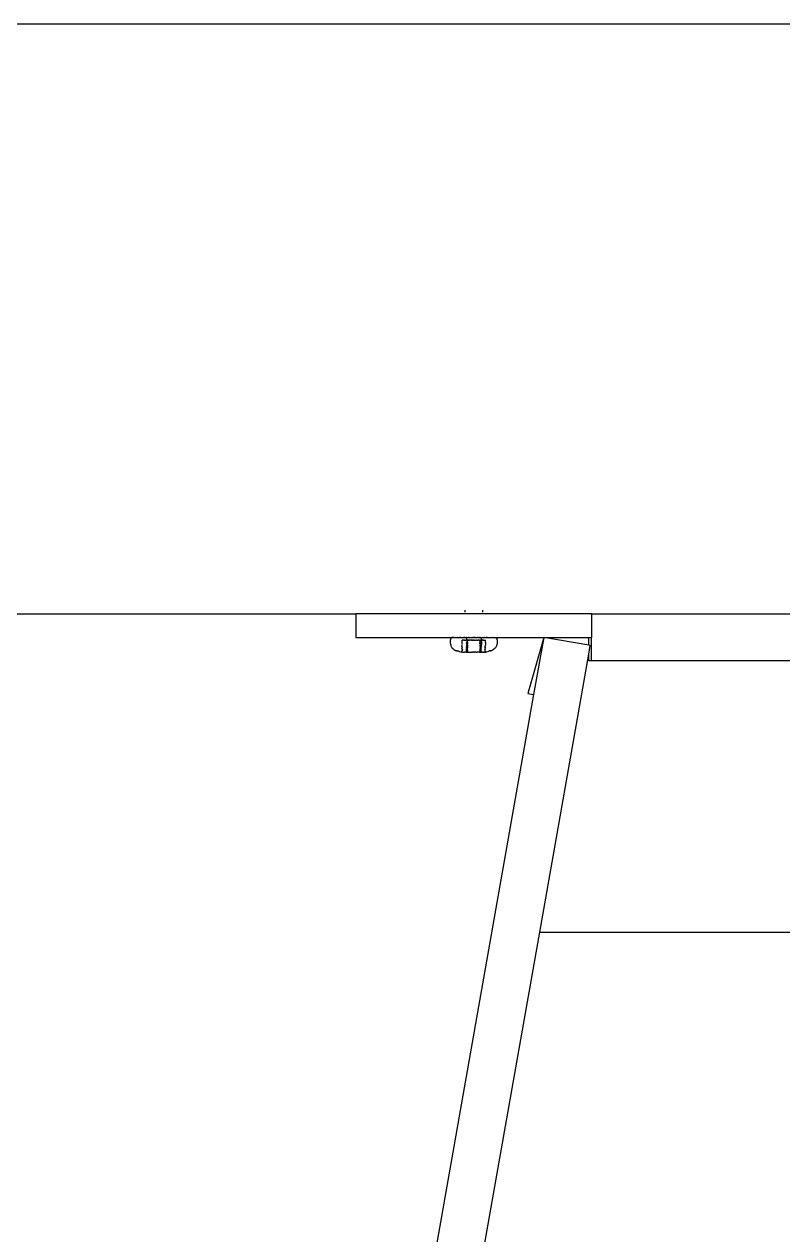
# Model space of a CAD drawing. Header units: millimetres. Extents: x 21 to 5427, y 20 to 4028.
# Drawn here: x 1309.2 to 1437.8, y 1523 to 1728.3 of the extents above; entities that cross this region are included whole.
import ezdxf

# ---------------------------------------------------------------- set-up
doc = ezdxf.new("R2010")
doc.units = ezdxf.units.MM

msp = doc.modelspace()

# ---------------------------------------------------------------- linework, layer by layer
for p, q in [((2365.38, 1728.29), (1255.38, 1728.29)), ((1383.88, 1628.88), (1383.88, 1628.56)), ((1383.88, 1628.36), (1383.88, 1628.29)), ((1386.88, 1628.88), (1386.88, 1628.56)), ((1386.88, 1628.36), (1386.88, 1628.29)), ((1255.38, 1628.29), (1365.38, 1628.29)), ((1365.38, 1628.29), (1365.38, 1624.29)), ((1383.88, 1628.29), (1365.38, 1628.29)), ((1383.95, 1628.29), (1383.88, 1628.29)), ((1384.02, 1628.29), (1383.95, 1628.29)), ((1384.13, 1628.29), (1384.02, 1628.29)), ((1384.24, 1628.29), (1384.13, 1628.29)), ((1384.34, 1628.29), (1384.24, 1628.29)), ((1384.37, 1628.29), (1384.34, 1628.29)), ((1384.49, 1628.29), (1384.37, 1628.29)), ((1384.52, 1628.29), (1384.49, 1628.29)), ((1384.64, 1628.29), (1384.52, 1628.29)), ((1384.68, 1628.29), (1384.64, 1628.29)), ((1384.81, 1628.29), (1384.68, 1628.29)), ((1384.85, 1628.29), (1384.81, 1628.29)), ((1384.99, 1628.29), (1384.85, 1628.29)), ((1385.03, 1628.29), (1384.99, 1628.29)), ((1385.18, 1628.29), (1385.03, 1628.29)), ((1385.21, 1628.29), (1385.18, 1628.29)), ((1385.36, 1628.29), (1385.21, 1628.29)), ((1385.4, 1628.29), (1385.36, 1628.29)), ((1385.55, 1628.29), (1385.4, 1628.29)), ((1385.59, 1628.29), (1385.55, 1628.29)), ((1385.74, 1628.29), (1385.59, 1628.29)), ((1385.78, 1628.29), (1385.74, 1628.29)), ((1385.92, 1628.29), (1385.78, 1628.29)), ((1385.95, 1628.29), (1385.92, 1628.29)), ((1386.09, 1628.29), (1385.95, 1628.29)), ((1386.12, 1628.29), (1386.09, 1628.29)), ((1386.25, 1628.29), (1386.12, 1628.29)), ((1386.28, 1628.29), (1386.25, 1628.29)), ((1386.4, 1628.29), (1386.28, 1628.29)), ((1386.42, 1628.29), (1386.4, 1628.29)), ((1386.55, 1628.29), (1386.42, 1628.29)), ((1386.66, 1628.29), (1386.55, 1628.29)), ((1386.75, 1628.29), (1386.66, 1628.29)), ((1386.82, 1628.29), (1386.75, 1628.29)), ((1386.88, 1628.29), (1386.82, 1628.29)), ((1405.38, 1628.29), (1386.88, 1628.29)), ((1405.38, 1628.29), (1405.38, 1624.29)), ((1405.38, 1628.29), (1505.38, 1628.29)), ((1365.38, 1624.29), (1381.79, 1624.28)), ((1381.7, 1624.26), (1381.65, 1624.21)), ((1381.77, 1624.26), (1381.7, 1624.26)), ((1381.79, 1624.28), (1381.77, 1624.26)), ((1381.86, 1624.28), (1381.79, 1624.28)), ((1381.79, 1624.28), (1381.83, 1624.28)), ((1381.86, 1624.28), (1381.83, 1624.28)), ((1381.9, 1624.28), (1381.86, 1624.28)), ((1381.97, 1624.29), (1381.9, 1624.28)), ((1381.94, 1624.29), (1381.97, 1624.29)), ((1381.97, 1624.29), (1382, 1624.29)), ((1382, 1624.29), (1382.04, 1624.29)), ((1382.04, 1624.29), (1382.09, 1624.29)), ((1382.09, 1624.29), (1382.14, 1624.29)), ((1382.09, 1624.29), (1382.12, 1624.28)), ((1382.12, 1624.28), (1382.17, 1624.29)), ((1382.14, 1624.29), (1382.2, 1624.29)), ((1382.23, 1624.28), (1382.17, 1624.29)), ((1382.2, 1624.29), (1382.26, 1624.29)), ((1382.26, 1624.29), (1382.23, 1624.28)), ((1382.26, 1624.29), (1382.33, 1624.29)), ((1382.33, 1624.29), (1382.4, 1624.29)), ((1382.37, 1624.28), (1382.33, 1624.29)), ((1382.37, 1624.28), (1382.4, 1624.29)), ((1382.4, 1624.29), (1382.47, 1624.28)), ((1382.47, 1624.28), (1382.54, 1624.29)), ((1382.47, 1624.28), (1382.58, 1624.28)), ((1382.54, 1624.29), (1382.58, 1624.28)), ((1382.62, 1624.29), (1382.58, 1624.28)), ((1382.62, 1624.29), (1382.69, 1624.28)), ((1382.66, 1624.29), (1382.62, 1624.29)), ((1382.66, 1624.29), (1382.69, 1624.28)), ((1382.69, 1624.28), (1382.75, 1624.29)), ((1382.75, 1624.29), (1382.81, 1624.28)), ((1382.81, 1624.28), (1382.89, 1624.29)), ((1382.81, 1624.28), (1382.85, 1624.29)), ((1382.85, 1624.29), (1382.89, 1624.29)), ((1382.89, 1624.29), (1382.94, 1624.28)), ((1382.89, 1624.29), (1382.92, 1624.29)), ((1382.94, 1624.28), (1382.92, 1624.29)), ((1382.94, 1624.28), (1382.99, 1624.28)), ((1383.02, 1624.29), (1382.99, 1624.28)), ((1383.02, 1624.29), (1383.07, 1624.28)), ((1383.13, 1624.29), (1383.07, 1624.28)), ((1383.13, 1624.29), (1383.17, 1624.29)), ((1383.17, 1624.29), (1383.21, 1624.28)), ((1383.21, 1624.28), (1383.25, 1624.29)), ((1383.25, 1624.29), (1383.29, 1624.29)), ((1383.29, 1624.29), (1383.35, 1624.28)), ((1383.35, 1624.28), (1383.41, 1624.29)), ((1383.41, 1624.29), (1383.5, 1624.28)), ((1383.5, 1624.28), (1383.53, 1624.29)), ((1383.5, 1624.28), (1383.57, 1624.28)), ((1383.53, 1624.29), (1383.57, 1624.28)), ((1383.57, 1624.28), (1383.61, 1624.29)), ((1383.65, 1624.28), (1383.61, 1624.29)), ((1383.65, 1624.28), (1383.68, 1624.29)), ((1383.65, 1624.28), (1383.74, 1624.29)), ((1383.68, 1624.29), (1383.74, 1624.29)), ((1383.81, 1624.28), (1383.74, 1624.29)), ((1383.79, 1624.29), (1383.74, 1624.29)), ((1383.79, 1624.29), (1383.81, 1624.28)), ((1383.81, 1624.28), (1383.87, 1624.29)), ((1383.92, 1624.29), (1383.87, 1624.29)), ((1383.92, 1624.29), (1383.97, 1624.28)), ((1384, 1624.29), (1383.97, 1624.28)), ((1383.97, 1624.28), (1384.05, 1624.29)), ((1384, 1624.29), (1384.05, 1624.29)), ((1384.05, 1624.29), (1384.14, 1624.29)), ((1384.13, 1624.21), (1384.14, 1624.26)), ((1384.14, 1624.26), (1384.14, 1624.29)), ((1384.14, 1624.29), (1384.17, 1624.29)), ((1384.22, 1624.29), (1384.17, 1624.29)), ((1384.22, 1624.29), (1384.29, 1624.29)), ((1384.29, 1624.29), (1384.34, 1624.29)), ((1384.34, 1624.29), (1384.39, 1624.29)), ((1384.39, 1624.29), (1384.42, 1624.29)), ((1384.47, 1624.28), (1384.42, 1624.29)), ((1384.47, 1624.28), (1384.5, 1624.29)), ((1384.56, 1624.29), (1384.5, 1624.29)), ((1384.63, 1624.29), (1384.56, 1624.29)), ((1384.63, 1624.29), (1384.7, 1624.29)), ((1384.7, 1624.29), (1384.77, 1624.29)), ((1384.77, 1624.29), (1384.82, 1624.28)), ((1384.85, 1624.29), (1384.82, 1624.28)), ((1384.82, 1624.28), (1384.89, 1624.29)), ((1384.85, 1624.29), (1384.89, 1624.29)), ((1384.89, 1624.29), (1384.93, 1624.29)), ((1384.93, 1624.29), (1384.99, 1624.28)), ((1384.99, 1624.28), (1385.04, 1624.29)), ((1385.04, 1624.29), (1385.09, 1624.29)), ((1385.09, 1624.29), (1385.14, 1624.29)), ((1385.14, 1624.29), (1385.17, 1624.28)), ((1385.17, 1624.28), (1385.22, 1624.29)), ((1385.22, 1624.29), (1385.26, 1624.29)), ((1385.22, 1624.29), (1385.29, 1624.29)), ((1385.29, 1624.29), (1385.26, 1624.29)), ((1385.35, 1624.28), (1385.29, 1624.29)), ((1385.43, 1624.29), (1385.35, 1624.28)), ((1385.43, 1624.29), (1385.49, 1624.29)), ((1385.52, 1624.28), (1385.49, 1624.29)), ((1385.6, 1624.29), (1385.52, 1624.28)), ((1385.52, 1624.28), (1385.57, 1624.29)), ((1385.57, 1624.29), (1385.6, 1624.29)), ((1385.57, 1624.29), (1385.63, 1624.29)), ((1385.63, 1624.29), (1385.6, 1624.29)), ((1385.63, 1624.29), (1385.7, 1624.28)), ((1385.7, 1624.28), (1385.76, 1624.29)), ((1385.76, 1624.29), (1385.84, 1624.29)), ((1385.84, 1624.29), (1385.87, 1624.28)), ((1385.87, 1624.28), (1385.92, 1624.29)), ((1385.87, 1624.28), (1385.95, 1624.28)), ((1385.92, 1624.29), (1385.95, 1624.28)), ((1385.95, 1624.28), (1386.01, 1624.29)), ((1386.07, 1624.29), (1386.01, 1624.29)), ((1386.12, 1624.28), (1386.07, 1624.29)), ((1386.12, 1624.28), (1386.16, 1624.29)), ((1386.16, 1624.29), (1386.21, 1624.29)), ((1386.21, 1624.29), (1386.24, 1624.29)), ((1386.24, 1624.29), (1386.3, 1624.29)), ((1386.24, 1624.29), (1386.26, 1624.29)), ((1386.26, 1624.29), (1386.33, 1624.29)), ((1386.3, 1624.29), (1386.33, 1624.29)), ((1386.33, 1624.29), (1386.39, 1624.28)), ((1386.43, 1624.29), (1386.39, 1624.28)), ((1386.39, 1624.28), (1386.46, 1624.28)), ((1386.46, 1624.28), (1386.43, 1624.29)), ((1386.49, 1624.29), (1386.46, 1624.28)), ((1386.46, 1624.28), (1386.52, 1624.29)), ((1386.49, 1624.29), (1386.56, 1624.28)), ((1386.52, 1624.29), (1386.56, 1624.28)), ((1386.56, 1624.28), (1386.59, 1624.29)), ((1386.56, 1624.28), (1386.63, 1624.29)), ((1386.59, 1624.29), (1386.63, 1624.29)), ((1386.63, 1624.29), (1386.62, 1624.21)), ((1386.63, 1624.29), (1386.73, 1624.28)), ((1386.73, 1624.28), (1386.76, 1624.29)), ((1386.73, 1624.28), (1386.79, 1624.28)), ((1386.76, 1624.29), (1386.79, 1624.28)), ((1386.79, 1624.28), (1386.85, 1624.29)), ((1386.85, 1624.29), (1386.89, 1624.28)), ((1386.95, 1624.29), (1386.89, 1624.28)), ((1386.95, 1624.29), (1386.98, 1624.29)), ((1386.98, 1624.29), (1387.05, 1624.28)), ((1387.05, 1624.28), (1387.11, 1624.29)), ((1387.05, 1624.28), (1387.08, 1624.29)), ((1387.08, 1624.29), (1387.16, 1624.29)), ((1387.08, 1624.29), (1387.11, 1624.29)), ((1387.11, 1624.29), (1387.16, 1624.29)), ((1387.2, 1624.28), (1387.16, 1624.29)), ((1387.2, 1624.28), (1387.24, 1624.29)), ((1387.24, 1624.29), (1387.28, 1624.29)), ((1387.28, 1624.29), (1387.35, 1624.28)), ((1387.35, 1624.28), (1387.4, 1624.29)), ((1387.4, 1624.29), (1387.5, 1624.28)), ((1387.5, 1624.28), (1387.52, 1624.29)), ((1387.5, 1624.28), (1387.56, 1624.28)), ((1387.56, 1624.28), (1387.52, 1624.29)), ((1387.56, 1624.28), (1387.59, 1624.29)), ((1387.64, 1624.28), (1387.59, 1624.29)), ((1387.64, 1624.28), (1387.7, 1624.29)), ((1387.7, 1624.29), (1387.77, 1624.28)), ((1387.7, 1624.29), (1387.75, 1624.29)), ((1387.75, 1624.29), (1387.77, 1624.28)), ((1387.77, 1624.28), (1387.81, 1624.29)), ((1387.81, 1624.29), (1387.85, 1624.29)), ((1387.85, 1624.29), (1387.9, 1624.28)), ((1387.9, 1624.28), (1387.95, 1624.29)), ((1387.95, 1624.29), (1388.02, 1624.28)), ((1388.02, 1624.28), (1388.05, 1624.29)), ((1388.02, 1624.28), (1388.07, 1624.28)), ((1388.05, 1624.29), (1388.07, 1624.28)), ((1388.07, 1624.28), (1388.11, 1624.29)), ((1388.07, 1624.28), (1388.14, 1624.28)), ((1388.11, 1624.29), (1388.14, 1624.28)), ((1388.14, 1624.28), (1388.2, 1624.29)), ((1388.2, 1624.29), (1388.25, 1624.28)), ((1388.25, 1624.28), (1388.31, 1624.29)), ((1388.25, 1624.28), (1388.28, 1624.29)), ((1388.28, 1624.29), (1388.35, 1624.28)), ((1388.35, 1624.28), (1388.39, 1624.29)), ((1388.39, 1624.29), (1388.45, 1624.28)), ((1388.45, 1624.28), (1388.49, 1624.28)), ((1388.49, 1624.28), (1388.54, 1624.28)), ((1388.57, 1624.28), (1388.54, 1624.28)), ((1388.57, 1624.28), (1388.62, 1624.28)), ((1388.62, 1624.28), (1388.69, 1624.28)), ((1388.69, 1624.28), (1388.76, 1624.28)), ((1388.69, 1624.28), (1388.72, 1624.28)), ((1388.76, 1624.28), (1388.72, 1624.28)), ((1388.76, 1624.28), (1388.81, 1624.28)), ((1388.81, 1624.28), (1388.86, 1624.28)), ((1388.86, 1624.28), (1388.9, 1624.28)), ((1388.9, 1624.28), (1388.94, 1624.28)), ((1388.9, 1624.28), (1388.97, 1624.28)), ((1388.94, 1624.28), (1388.97, 1624.28)), ((1388.97, 1624.28), (1397.26, 1624.29)), ((1388.97, 1624.28), (1389, 1624.26)), ((1389, 1624.26), (1389.07, 1624.26)), ((1389.07, 1624.26), (1389.11, 1624.21)), ((1397.26, 1624.29), (1394.58, 1614.79)), ((1397.26, 1624.29), (1395.55, 1614.62)), ((1397.26, 1624.29), (1404.88, 1624.29)), ((1404.88, 1622.95), (1397.26, 1624.29)), ((1404.88, 1622.95), (1404.88, 1624.29)), ((1404.88, 1624.29), (1405.38, 1624.29)), ((1405.38, 1620.29), (1405.38, 1624.29)), ((1381.38, 1623.79), (1381.38, 1623.44)), ((1381.41, 1623.79), (1381.38, 1623.79)), ((1381.38, 1623.44), (1381.41, 1623.32)), ((1381.42, 1623.89), (1381.41, 1623.79)), ((1381.41, 1623.32), (1381.43, 1623.2)), ((1381.42, 1623.89), (1381.44, 1623.89)), ((1381.43, 1623.2), (1381.45, 1623.08)), ((1381.44, 1623.99), (1381.47, 1623.99)), ((1381.44, 1623.99), (1381.44, 1623.89)), ((1381.45, 1623.08), (1381.48, 1623.08)), ((1381.49, 1624.07), (1381.47, 1623.99)), ((1381.48, 1623.08), (1381.49, 1622.96)), ((1381.49, 1624.07), (1381.52, 1624.07)), ((1381.49, 1622.96), (1381.51, 1622.96)), ((1381.51, 1622.96), (1381.51, 1622.85)), ((1381.51, 1622.85), (1381.57, 1622.74)), ((1381.54, 1624.15), (1381.52, 1624.07)), ((1381.61, 1624.21), (1381.54, 1624.15)), ((1381.57, 1622.74), (1381.63, 1622.63)), ((1381.65, 1624.21), (1381.61, 1624.21)), ((1381.63, 1622.63), (1381.7, 1622.53)), ((1381.7, 1622.53), (1381.78, 1622.44)), ((1381.78, 1622.44), (1381.86, 1622.35)), ((1381.86, 1622.35), (1381.9, 1622.35)), ((1381.9, 1622.35), (1381.95, 1622.27)), ((1381.95, 1622.27), (1381.99, 1622.27)), ((1381.99, 1622.27), (1382.02, 1622.27)), ((1382.02, 1622.27), (1382.05, 1622.2)), ((1382.05, 1622.2), (1382.09, 1622.2)), ((1382.09, 1622.2), (1382.12, 1622.2)), ((1382.12, 1622.2), (1382.16, 1622.13)), ((1383.38, 1622.74), (1383.4, 1622.96)), ((1383.38, 1622.74), (1383.4, 1622.67)), ((1383.39, 1622.35), (1383.41, 1622.44)), ((1383.39, 1622.35), (1383.42, 1622.31)), ((1383.4, 1622.67), (1383.42, 1622.63)), ((1383.4, 1622.27), (1383.42, 1622.31)), ((1383.4, 1622.22), (1383.4, 1622.27)), ((1383.4, 1622.22), (1383.42, 1622.2)), ((1383.41, 1623.44), (1383.41, 1623.79)), ((1383.42, 1623.4), (1383.41, 1623.44)), ((1383.41, 1622.53), (1383.43, 1622.58)), ((1383.41, 1622.44), (1383.41, 1622.53)), ((1383.41, 1622.16), (1383.42, 1622.2)), ((1383.44, 1623.36), (1383.42, 1623.4)), ((1383.42, 1622.63), (1383.43, 1622.58)), ((1383.42, 1622.31), (1383.45, 1622.27)), ((1383.43, 1623.08), (1383.44, 1623.2)), ((1383.44, 1623.32), (1383.44, 1623.36)), ((1383.44, 1623.2), (1383.44, 1623.32)), ((1383.47, 1623.79), (1383.45, 1623.79)), ((1383.45, 1622.27), (1383.47, 1622.23)), ((1383.52, 1623.79), (1383.47, 1623.79)), ((1383.47, 1622.23), (1383.5, 1622.2)), ((1383.49, 1622.13), (1383.5, 1622.2)), ((1383.59, 1623.79), (1383.52, 1623.79)), ((1383.66, 1623.79), (1383.59, 1623.79)), ((1383.71, 1623.79), (1383.66, 1623.79)), ((1383.71, 1623.79), (1383.77, 1623.79)), ((1383.73, 1623.79), (1383.71, 1623.79)), ((1383.77, 1623.79), (1383.73, 1623.79)), ((1383.81, 1623.79), (1383.77, 1623.79)), ((1383.81, 1623.79), (1383.88, 1623.79)), ((1383.81, 1623.79), (1383.84, 1623.79)), ((1383.84, 1623.79), (1383.88, 1623.79)), ((1383.88, 1623.79), (1383.93, 1623.79)), ((1383.93, 1623.79), (1383.98, 1623.79)), ((1383.98, 1623.79), (1384.04, 1623.79)), ((1384.04, 1623.79), (1384.07, 1623.79)), ((1384.07, 1623.79), (1384.11, 1623.79)), ((1384.14, 1623.79), (1384.07, 1623.79)), ((1384.11, 1623.44), (1384.14, 1623.36)), ((1384.12, 1624.15), (1384.13, 1624.18)), ((1384.12, 1624.15), (1384.14, 1624.07)), ((1384.14, 1622.2), (1384.12, 1622.13)), ((1384.14, 1623.36), (1384.13, 1623.32)), ((1384.13, 1623.32), (1384.16, 1623.2)), ((1384.15, 1622.85), (1384.13, 1622.74)), ((1384.13, 1622.74), (1384.15, 1622.63)), ((1384.15, 1622.63), (1384.13, 1622.53)), ((1384.13, 1622.53), (1384.13, 1622.44)), ((1384.13, 1622.35), (1384.13, 1622.27)), ((1384.13, 1622.27), (1384.14, 1622.2)), ((1384.14, 1624.07), (1384.14, 1623.99)), ((1384.14, 1623.99), (1384.14, 1623.89)), ((1384.14, 1623.79), (1384.14, 1623.89)), ((1384.17, 1623.79), (1384.14, 1623.79)), ((1384.16, 1623.2), (1384.15, 1623.08)), ((1384.15, 1622.96), (1384.15, 1622.85)), ((1384.22, 1623.79), (1384.17, 1623.79)), ((1384.21, 1623.32), (1384.19, 1623.2)), ((1384.19, 1623.2), (1384.2, 1623.08)), ((1384.2, 1622.35), (1384.19, 1622.27)), ((1384.19, 1622.27), (1384.23, 1622.2)), ((1384.2, 1623.08), (1384.21, 1622.96)), ((1384.23, 1622.56), (1384.2, 1622.53)), ((1384.2, 1622.53), (1384.2, 1622.44)), ((1384.2, 1622.44), (1384.22, 1622.38)), ((1384.22, 1622.38), (1384.2, 1622.35)), ((1384.23, 1622.35), (1384.2, 1622.35)), ((1384.26, 1623.39), (1384.21, 1623.32)), ((1384.21, 1622.96), (1384.22, 1622.85)), ((1384.29, 1623.79), (1384.22, 1623.79)), ((1384.23, 1622.96), (1384.22, 1622.85)), ((1384.22, 1622.85), (1384.23, 1622.77)), ((1384.24, 1623.2), (1384.23, 1623.08)), ((1384.23, 1622.77), (1384.28, 1622.9)), ((1384.23, 1622.77), (1384.24, 1622.74)), ((1384.25, 1622.63), (1384.23, 1622.56)), ((1384.25, 1622.53), (1384.23, 1622.44)), ((1384.23, 1622.2), (1384.27, 1622.24)), ((1384.24, 1622.17), (1384.23, 1622.2)), ((1384.26, 1623.32), (1384.24, 1623.2)), ((1384.24, 1622.74), (1384.25, 1622.63)), ((1384.25, 1623.79), (1384.29, 1623.79)), ((1384.29, 1623.79), (1384.25, 1623.65)), ((1384.25, 1623.44), (1384.25, 1623.65)), ((1384.28, 1623.38), (1384.25, 1623.44)), ((1384.26, 1623.39), (1384.25, 1623.44)), ((1384.25, 1622.63), (1384.27, 1622.56)), ((1384.27, 1622.56), (1384.25, 1622.53)), ((1384.26, 1623.32), (1384.28, 1623.34)), ((1384.26, 1622.27), (1384.27, 1622.35)), ((1384.26, 1622.27), (1384.27, 1622.24)), ((1384.29, 1623.25), (1384.27, 1623.2)), ((1384.27, 1623.2), (1384.29, 1623.18)), ((1384.29, 1623.18), (1384.27, 1623.08)), ((1384.27, 1623.08), (1384.28, 1622.96)), ((1384.29, 1622.59), (1384.27, 1622.56)), ((1384.27, 1622.56), (1384.28, 1622.53)), ((1384.27, 1622.44), (1384.29, 1622.48)), ((1384.27, 1622.44), (1384.27, 1622.35)), ((1384.27, 1622.35), (1384.31, 1622.41)), ((1384.27, 1622.24), (1384.29, 1622.2)), ((1384.3, 1623.5), (1384.28, 1623.44)), ((1384.28, 1623.38), (1384.28, 1623.44)), ((1384.32, 1623.44), (1384.28, 1623.38)), ((1384.28, 1623.34), (1384.28, 1623.38)), ((1384.28, 1623.38), (1384.31, 1623.36)), ((1384.28, 1623.34), (1384.31, 1623.36)), ((1384.28, 1623.34), (1384.3, 1623.32)), ((1384.28, 1622.96), (1384.28, 1622.9)), ((1384.28, 1622.9), (1384.3, 1622.85)), ((1384.28, 1622.53), (1384.29, 1622.48)), ((1384.29, 1623.79), (1384.34, 1623.79)), ((1384.34, 1623.79), (1384.29, 1623.54)), ((1384.29, 1623.79), (1384.29, 1623.54)), ((1384.29, 1623.54), (1384.3, 1623.5)), ((1384.3, 1623.32), (1384.29, 1623.25)), ((1384.32, 1622.68), (1384.29, 1622.63)), ((1384.29, 1622.63), (1384.29, 1622.59)), ((1384.29, 1622.48), (1384.3, 1622.44)), ((1384.29, 1622.27), (1384.32, 1622.35)), ((1384.29, 1622.2), (1384.29, 1622.27)), ((1384.29, 1622.2), (1384.33, 1622.13)), ((1384.3, 1623.5), (1384.32, 1623.44)), ((1384.3, 1622.85), (1384.31, 1622.74)), ((1384.3, 1622.44), (1384.31, 1622.41)), ((1384.34, 1622.85), (1384.31, 1622.74)), ((1384.31, 1622.74), (1384.32, 1622.68)), ((1384.32, 1623.44), (1384.34, 1623.39)), ((1384.32, 1622.68), (1384.33, 1622.63)), ((1384.33, 1622.63), (1384.35, 1622.53)), ((1384.39, 1623.79), (1384.34, 1623.79)), ((1384.34, 1623.44), (1384.34, 1623.39)), ((1384.34, 1623.39), (1384.34, 1623.32)), ((1384.34, 1623.32), (1384.34, 1623.2)), ((1384.34, 1623.2), (1384.34, 1623.14)), ((1384.34, 1623.14), (1384.34, 1623.08)), ((1384.34, 1622.96), (1384.34, 1622.92)), ((1384.34, 1622.92), (1384.34, 1622.85)), ((1384.35, 1622.53), (1384.37, 1622.44)), ((1384.39, 1623.79), (1384.43, 1623.79)), ((1384.43, 1623.79), (1384.5, 1623.79)), ((1384.47, 1623.79), (1384.43, 1623.79)), ((1384.5, 1623.79), (1384.47, 1623.79)), ((1384.5, 1623.79), (1384.55, 1623.79)), ((1384.63, 1623.79), (1384.55, 1623.79)), ((1384.63, 1623.79), (1384.68, 1623.79)), ((1384.73, 1623.79), (1384.68, 1623.79)), ((1384.77, 1623.79), (1384.73, 1623.79)), ((1384.81, 1623.79), (1384.77, 1623.79)), ((1384.84, 1623.79), (1384.77, 1623.79)), ((1384.84, 1623.79), (1384.81, 1623.79)), ((1384.89, 1623.79), (1384.84, 1623.79)), ((1384.96, 1623.79), (1384.89, 1623.79)), ((1384.89, 1623.79), (1384.93, 1623.79)), ((1384.96, 1623.79), (1384.93, 1623.79)), ((1385.01, 1623.79), (1384.96, 1623.79)), ((1385.09, 1623.79), (1385.01, 1623.79)), ((1385.09, 1623.79), (1385.13, 1623.79)), ((1385.18, 1623.79), (1385.13, 1623.79)), ((1385.18, 1623.79), (1385.21, 1623.79)), ((1385.21, 1623.79), (1385.26, 1623.79)), ((1385.26, 1623.79), (1385.28, 1623.79)), ((1385.36, 1623.79), (1385.28, 1623.79)), ((1385.43, 1623.79), (1385.36, 1623.79)), ((1385.43, 1623.79), (1385.47, 1623.82)), ((1385.47, 1623.82), (1385.51, 1623.79)), ((1385.51, 1623.79), (1385.55, 1623.79)), ((1385.55, 1623.79), (1385.6, 1623.79)), ((1385.65, 1623.79), (1385.6, 1623.79)), ((1385.65, 1623.79), (1385.7, 1623.79)), ((1385.7, 1623.79), (1385.76, 1623.79)), ((1385.76, 1623.79), (1385.8, 1623.79)), ((1385.8, 1623.79), (1385.84, 1623.79)), ((1385.84, 1623.79), (1385.88, 1623.82)), ((1385.92, 1623.79), (1385.88, 1623.82)), ((1385.99, 1623.79), (1385.92, 1623.79)), ((1385.99, 1623.79), (1386.04, 1623.82)), ((1386.04, 1623.82), (1386.07, 1623.79)), ((1386.07, 1623.79), (1386.13, 1623.79)), ((1386.21, 1623.79), (1386.13, 1623.79)), ((1386.28, 1623.79), (1386.21, 1623.79)), ((1386.23, 1623.79), (1386.21, 1623.79)), ((1386.23, 1623.79), (1386.28, 1623.79)), ((1386.33, 1623.79), (1386.28, 1623.79)), ((1386.33, 1623.79), (1386.37, 1623.79)), ((1386.37, 1623.79), (1386.43, 1623.79)), ((1386.43, 1623.79), (1386.42, 1623.61)), ((1386.42, 1623.61), (1386.44, 1623.44)), ((1386.44, 1623.44), (1386.42, 1623.37)), ((1386.42, 1623.37), (1386.44, 1623.36)), ((1386.44, 1623.2), (1386.42, 1623.08)), ((1386.42, 1622.96), (1386.44, 1622.85)), ((1386.48, 1623.79), (1386.43, 1623.79)), ((1386.44, 1623.32), (1386.44, 1623.36)), ((1386.44, 1623.2), (1386.44, 1623.32)), ((1386.44, 1622.85), (1386.46, 1622.74)), ((1386.46, 1622.35), (1386.44, 1622.32)), ((1386.44, 1622.32), (1386.44, 1622.27)), ((1386.44, 1622.27), (1386.47, 1622.2)), ((1386.47, 1622.2), (1386.44, 1622.13)), ((1386.46, 1622.74), (1386.48, 1622.63)), ((1386.48, 1622.44), (1386.46, 1622.42)), ((1386.46, 1622.42), (1386.46, 1622.35)), ((1386.48, 1622.96), (1386.47, 1622.85)), ((1386.48, 1622.74), (1386.47, 1622.85)), ((1386.51, 1623.79), (1386.48, 1623.79)), ((1386.48, 1623.44), (1386.48, 1623.38)), ((1386.48, 1623.38), (1386.5, 1623.32)), ((1386.5, 1623.2), (1386.48, 1623.08)), ((1386.51, 1622.63), (1386.48, 1622.74)), ((1386.48, 1622.63), (1386.49, 1622.53)), ((1386.49, 1622.53), (1386.48, 1622.5)), ((1386.48, 1622.44), (1386.48, 1622.5)), ((1386.48, 1622.5), (1386.51, 1622.44)), ((1386.51, 1622.63), (1386.49, 1622.53)), ((1386.51, 1623.44), (1386.5, 1623.32)), ((1386.5, 1623.32), (1386.5, 1623.2)), ((1386.5, 1623.2), (1386.51, 1623.08)), ((1386.51, 1622.2), (1386.5, 1622.13)), ((1386.56, 1623.79), (1386.51, 1623.79)), ((1386.51, 1622.96), (1386.55, 1622.85)), ((1386.53, 1622.74), (1386.51, 1622.63)), ((1386.51, 1622.35), (1386.51, 1622.27)), ((1386.51, 1622.27), (1386.51, 1622.2)), ((1386.55, 1622.85), (1386.53, 1622.74)), ((1386.62, 1623.79), (1386.56, 1623.79)), ((1386.63, 1622.2), (1386.59, 1622.13)), ((1386.63, 1622.69), (1386.61, 1622.63)), ((1386.61, 1622.63), (1386.63, 1622.53)), ((1386.62, 1622.38), (1386.61, 1622.35)), ((1386.61, 1622.35), (1386.62, 1622.27)), ((1386.62, 1623.79), (1386.65, 1623.79)), ((1386.63, 1622.41), (1386.62, 1622.38)), ((1386.62, 1622.27), (1386.63, 1622.2)), ((1386.65, 1622.85), (1386.63, 1622.74)), ((1386.63, 1622.74), (1386.63, 1622.69)), ((1386.63, 1622.53), (1386.64, 1622.44)), ((1386.63, 1622.41), (1386.64, 1622.44)), ((1386.64, 1624.15), (1386.64, 1624.07)), ((1386.64, 1624.07), (1386.66, 1624.07)), ((1386.69, 1623.89), (1386.65, 1623.79)), ((1386.65, 1623.79), (1386.7, 1623.79)), ((1386.7, 1623.6), (1386.65, 1623.79)), ((1386.67, 1622.96), (1386.65, 1622.85)), ((1386.66, 1624.07), (1386.68, 1623.99)), ((1386.68, 1623.08), (1386.67, 1622.96)), ((1386.68, 1623.99), (1386.69, 1623.89)), ((1386.69, 1623.2), (1386.68, 1623.08)), ((1386.72, 1623.4), (1386.69, 1623.32)), ((1386.69, 1623.32), (1386.69, 1623.2)), ((1386.7, 1623.79), (1386.75, 1623.79)), ((1386.7, 1623.6), (1386.7, 1623.44)), ((1386.7, 1623.44), (1386.72, 1623.4)), ((1386.75, 1623.79), (1386.79, 1623.79)), ((1386.79, 1623.79), (1386.83, 1623.79)), ((1386.88, 1623.79), (1386.83, 1623.79)), ((1386.93, 1623.79), (1386.88, 1623.79)), ((1386.93, 1623.79), (1386.97, 1623.79)), ((1387.06, 1623.79), (1386.97, 1623.79)), ((1387.06, 1623.79), (1387.1, 1623.79)), ((1387.1, 1623.79), (1387.19, 1623.79)), ((1387.23, 1623.79), (1387.19, 1623.79)), ((1387.23, 1623.79), (1387.28, 1623.79)), ((1387.28, 1623.79), (1387.32, 1623.79)), ((1387.32, 1622.27), (1387.3, 1622.25)), ((1387.3, 1622.2), (1387.3, 1622.25)), ((1387.3, 1622.16), (1387.3, 1622.2)), ((1387.32, 1623.79), (1387.36, 1623.79)), ((1387.34, 1622.3), (1387.32, 1622.27)), ((1387.34, 1622.85), (1387.33, 1622.79)), ((1387.35, 1622.74), (1387.33, 1622.79)), ((1387.35, 1622.63), (1387.33, 1622.58)), ((1387.35, 1622.53), (1387.33, 1622.58)), ((1387.36, 1622.44), (1387.33, 1622.39)), ((1387.34, 1622.35), (1387.33, 1622.39)), ((1387.35, 1622.89), (1387.34, 1622.85)), ((1387.34, 1622.3), (1387.34, 1622.35)), ((1387.36, 1622.96), (1387.35, 1622.89)), ((1387.35, 1622.63), (1387.35, 1622.74)), ((1387.36, 1622.44), (1387.35, 1622.53)), ((1387.36, 1623.59), (1387.36, 1623.79)), ((1387.36, 1623.44), (1387.36, 1623.59)), ((1387.39, 1623.44), (1387.36, 1623.44)), ((1387.38, 1623.08), (1387.36, 1622.96)), ((1387.39, 1623.2), (1387.38, 1623.08)), ((1387.39, 1623.44), (1387.39, 1623.37)), ((1387.39, 1623.37), (1387.4, 1623.32)), ((1387.4, 1623.32), (1387.39, 1623.2)), ((1388.65, 1622.2), (1388.61, 1622.13)), ((1388.68, 1622.2), (1388.65, 1622.2)), ((1388.71, 1622.2), (1388.68, 1622.2)), ((1388.74, 1622.27), (1388.71, 1622.2)), ((1388.78, 1622.27), (1388.74, 1622.27)), ((1388.81, 1622.27), (1388.78, 1622.27)), ((1388.87, 1622.35), (1388.81, 1622.27)), ((1388.9, 1622.35), (1388.87, 1622.35)), ((1388.99, 1622.44), (1388.9, 1622.35)), ((1389.07, 1622.53), (1388.99, 1622.44)), ((1389.14, 1622.63), (1389.07, 1622.53)), ((1389.11, 1624.21), (1389.15, 1624.21)), ((1389.2, 1622.74), (1389.14, 1622.63)), ((1389.15, 1624.21), (1389.23, 1624.15)), ((1389.25, 1622.85), (1389.2, 1622.74)), ((1389.23, 1624.15), (1389.25, 1624.07)), ((1389.28, 1624.07), (1389.25, 1624.07)), ((1389.26, 1622.96), (1389.25, 1622.85)), ((1389.28, 1622.96), (1389.26, 1622.96)), ((1389.28, 1624.07), (1389.3, 1623.99)), ((1389.29, 1623.08), (1389.28, 1622.96)), ((1389.32, 1623.08), (1389.29, 1623.08)), ((1389.32, 1623.99), (1389.3, 1623.99)), ((1389.34, 1623.2), (1389.31, 1623.2)), ((1389.31, 1623.2), (1389.32, 1623.08)), ((1389.32, 1623.99), (1389.32, 1623.89)), ((1389.35, 1623.89), (1389.32, 1623.89)), ((1389.36, 1623.44), (1389.34, 1623.37)), ((1389.34, 1623.37), (1389.35, 1623.32)), ((1389.35, 1623.32), (1389.34, 1623.2)), ((1389.35, 1623.89), (1389.37, 1623.79)), ((1389.37, 1623.79), (1389.36, 1623.44)), ((1405.14, 1622.9), (1404.88, 1622.95)), ((1404.88, 1621.46), (1405.14, 1622.9)), ((1382.16, 1622.13), (1382.19, 1622.13)), ((1382.19, 1622.13), (1382.22, 1622.13)), ((1382.22, 1622.13), (1382.27, 1622.08)), ((1382.27, 1622.08), (1382.33, 1622.08)), ((1382.33, 1622.08), (1382.38, 1622.03)), ((1382.38, 1622.03), (1382.44, 1622.03)), ((1382.5, 1621.99), (1382.44, 1622.03)), ((1382.57, 1621.99), (1382.5, 1621.99)), ((1382.57, 1621.99), (1382.61, 1621.99)), ((1382.61, 1621.99), (1382.65, 1621.99)), ((1382.65, 1621.99), (1382.7, 1621.99)), ((1382.7, 1621.99), (1382.76, 1621.99)), ((1382.76, 1621.99), (1382.83, 1621.99)), ((1382.83, 1621.99), (1382.99, 1621.92)), ((1382.99, 1621.92), (1383.26, 1621.79)), ((1383.37, 1621.79), (1383.26, 1621.79)), ((1383.43, 1621.79), (1383.37, 1621.79)), ((1383.41, 1622.16), (1383.43, 1622.13)), ((1383.42, 1622.03), (1383.43, 1622.08)), ((1383.43, 1621.99), (1383.42, 1622.03)), ((1383.43, 1622.08), (1383.43, 1622.13)), ((1383.43, 1621.99), (1383.45, 1622.03)), ((1383.43, 1621.95), (1383.43, 1621.99)), ((1383.43, 1621.91), (1383.43, 1621.95)), ((1383.43, 1621.88), (1383.43, 1621.91)), ((1383.43, 1621.79), (1383.43, 1621.88)), ((1383.47, 1621.79), (1383.43, 1621.79)), ((1383.45, 1622.03), (1383.47, 1622.05)), ((1383.47, 1622.1), (1383.49, 1622.13)), ((1383.47, 1622.05), (1383.47, 1622.1)), ((1383.47, 1621.79), (1383.52, 1621.79)), ((1383.52, 1621.79), (1383.59, 1621.79)), ((1383.59, 1621.79), (1383.66, 1621.79)), ((1383.66, 1621.79), (1383.71, 1621.79)), ((1383.71, 1621.79), (1383.77, 1621.79)), ((1383.71, 1621.79), (1383.73, 1621.79)), ((1383.73, 1621.79), (1383.77, 1621.79)), ((1383.77, 1621.79), (1383.81, 1621.79)), ((1383.86, 1621.79), (1383.81, 1621.79)), ((1383.93, 1621.79), (1383.86, 1621.79)), ((1383.99, 1621.79), (1383.93, 1621.79)), ((1384.03, 1621.79), (1383.99, 1621.79)), ((1384.08, 1621.79), (1384.03, 1621.79)), ((1384.08, 1621.79), (1384.14, 1621.79)), ((1384.13, 1622.11), (1384.12, 1622.13)), ((1384.13, 1622.11), (1384.12, 1622.03)), ((1384.12, 1622.03), (1384.14, 1621.99)), ((1384.14, 1621.99), (1384.14, 1621.93)), ((1384.14, 1621.93), (1384.14, 1621.89)), ((1384.14, 1621.82), (1384.14, 1621.89)), ((1384.14, 1621.82), (1384.14, 1621.79)), ((1384.22, 1621.79), (1384.14, 1621.79)), ((1384.22, 1621.79), (1384.27, 1621.79)), ((1384.26, 1622.13), (1384.24, 1622.17)), ((1384.27, 1622.08), (1384.26, 1622.13)), ((1384.26, 1622.03), (1384.27, 1622.08)), ((1384.27, 1621.99), (1384.26, 1622.03)), ((1384.26, 1621.92), (1384.27, 1621.99)), ((1384.27, 1621.9), (1384.26, 1621.92)), ((1384.27, 1621.86), (1384.27, 1621.9)), ((1384.27, 1621.79), (1384.27, 1621.86)), ((1384.29, 1621.79), (1384.27, 1621.79)), ((1384.29, 1621.79), (1384.34, 1621.79)), ((1384.34, 1622.03), (1384.32, 1621.99)), ((1384.32, 1621.99), (1384.34, 1621.96)), ((1384.33, 1622.13), (1384.36, 1622.08)), ((1384.36, 1622.08), (1384.34, 1622.03)), ((1384.34, 1621.96), (1384.34, 1621.84)), ((1384.34, 1621.84), (1384.34, 1621.79)), ((1384.34, 1621.79), (1384.4, 1621.79)), ((1384.4, 1621.79), (1384.47, 1621.79)), ((1384.4, 1621.79), (1384.43, 1621.79)), ((1384.43, 1621.79), (1384.47, 1621.79)), ((1384.47, 1621.79), (1384.52, 1621.79)), ((1384.52, 1621.79), (1384.55, 1621.79)), ((1384.55, 1621.79), (1384.61, 1621.79)), ((1384.61, 1621.79), (1384.64, 1621.79)), ((1384.64, 1621.79), (1384.7, 1621.79)), ((1384.7, 1621.79), (1384.77, 1621.79)), ((1384.7, 1621.79), (1384.73, 1621.79)), ((1384.73, 1621.79), (1384.77, 1621.79)), ((1384.77, 1621.79), (1384.81, 1621.79)), ((1384.81, 1621.79), (1384.89, 1621.79)), ((1384.89, 1621.79), (1384.96, 1621.79)), ((1384.89, 1621.79), (1384.92, 1621.79)), ((1384.92, 1621.79), (1384.96, 1621.79)), ((1384.96, 1621.79), (1385.01, 1621.79)), ((1385.01, 1621.79), (1385.05, 1621.79)), ((1385.08, 1621.79), (1385.05, 1621.79)), ((1385.13, 1621.79), (1385.08, 1621.79)), ((1385.18, 1621.79), (1385.13, 1621.79)), ((1385.25, 1621.79), (1385.18, 1621.79)), ((1385.25, 1621.79), (1385.28, 1621.79)), ((1385.37, 1621.79), (1385.28, 1621.79)), ((1385.4, 1621.79), (1385.37, 1621.79)), ((1385.5, 1621.79), (1385.4, 1621.79)), ((1385.5, 1621.79), (1385.59, 1621.79)), ((1385.63, 1621.79), (1385.59, 1621.79)), ((1385.68, 1621.79), (1385.63, 1621.79)), ((1385.73, 1621.79), (1385.68, 1621.79)), ((1385.73, 1621.79), (1385.76, 1621.79)), ((1385.76, 1621.79), (1385.81, 1621.79)), ((1385.81, 1621.79), (1385.88, 1621.79)), ((1385.85, 1621.79), (1385.81, 1621.79)), ((1385.88, 1621.79), (1385.85, 1621.79)), ((1385.88, 1621.79), (1385.95, 1621.79)), ((1385.99, 1621.79), (1385.95, 1621.79)), ((1386.07, 1621.79), (1385.99, 1621.79)), ((1386.16, 1621.79), (1386.07, 1621.79)), ((1386.24, 1621.79), (1386.16, 1621.79)), ((1386.34, 1621.79), (1386.24, 1621.79)), ((1386.34, 1621.79), (1386.37, 1621.79)), ((1386.37, 1621.79), (1386.42, 1621.79)), ((1386.43, 1622.03), (1386.42, 1621.99)), ((1386.42, 1621.99), (1386.42, 1621.94)), ((1386.42, 1621.94), (1386.42, 1621.91)), ((1386.42, 1621.83), (1386.42, 1621.91)), ((1386.42, 1621.83), (1386.42, 1621.79)), ((1386.44, 1621.79), (1386.42, 1621.79)), ((1386.43, 1622.03), (1386.44, 1622.05)), ((1386.43, 1622.03), (1386.44, 1622.01)), ((1386.44, 1622.13), (1386.47, 1622.08)), ((1386.44, 1622.05), (1386.47, 1622.08)), ((1386.44, 1622.01), (1386.47, 1621.99)), ((1386.51, 1621.79), (1386.44, 1621.79)), ((1386.44, 1621.79), (1386.47, 1621.79)), ((1386.47, 1621.99), (1386.47, 1621.97)), ((1386.47, 1621.97), (1386.48, 1621.94)), ((1386.48, 1621.94), (1386.47, 1621.88)), ((1386.47, 1621.88), (1386.47, 1621.84)), ((1386.47, 1621.84), (1386.47, 1621.79)), ((1386.5, 1622.13), (1386.51, 1622.08)), ((1386.51, 1622.08), (1386.51, 1622.03)), ((1386.51, 1622.03), (1386.52, 1621.99)), ((1386.52, 1621.99), (1386.51, 1621.95)), ((1386.51, 1621.95), (1386.51, 1621.9)), ((1386.51, 1621.9), (1386.51, 1621.87)), ((1386.51, 1621.87), (1386.51, 1621.79)), ((1386.51, 1621.79), (1386.56, 1621.79)), ((1386.56, 1621.79), (1386.62, 1621.79)), ((1386.59, 1622.13), (1386.61, 1622.08)), ((1386.62, 1622.03), (1386.6, 1621.99)), ((1386.6, 1621.99), (1386.62, 1621.97)), ((1386.61, 1622.08), (1386.62, 1622.03)), ((1386.62, 1621.97), (1386.62, 1621.91)), ((1386.62, 1621.91), (1386.62, 1621.83)), ((1386.62, 1621.83), (1386.62, 1621.79)), ((1386.69, 1621.79), (1386.62, 1621.79)), ((1386.62, 1621.79), (1386.66, 1621.79)), ((1386.66, 1621.79), (1386.69, 1621.79)), ((1386.74, 1621.79), (1386.69, 1621.79)), ((1386.78, 1621.79), (1386.74, 1621.79)), ((1386.85, 1621.79), (1386.78, 1621.79)), ((1386.88, 1621.79), (1386.85, 1621.79)), ((1386.85, 1621.79), (1386.91, 1621.79)), ((1386.91, 1621.79), (1386.88, 1621.79)), ((1386.91, 1621.79), (1386.95, 1621.79)), ((1386.95, 1621.79), (1386.99, 1621.79)), ((1387.06, 1621.79), (1386.99, 1621.79)), ((1387.06, 1621.79), (1387.13, 1621.79)), ((1387.13, 1621.79), (1387.19, 1621.79)), ((1387.24, 1621.79), (1387.19, 1621.79)), ((1387.3, 1621.79), (1387.24, 1621.79)), ((1387.3, 1622.16), (1387.28, 1622.13)), ((1387.3, 1622.11), (1387.28, 1622.13)), ((1387.29, 1622.05), (1387.3, 1622.08)), ((1387.32, 1622.03), (1387.29, 1622.05)), ((1387.3, 1622.08), (1387.3, 1622.11)), ((1387.34, 1621.79), (1387.3, 1621.79)), ((1387.32, 1622.03), (1387.34, 1622.02)), ((1387.34, 1622.02), (1387.36, 1621.99)), ((1387.36, 1621.99), (1387.34, 1621.95)), ((1387.34, 1621.95), (1387.34, 1621.89)), ((1387.34, 1621.79), (1387.34, 1621.89)), ((1387.34, 1621.79), (1387.39, 1621.79)), ((1387.39, 1621.79), (1387.51, 1621.79)), ((1387.87, 1621.92), (1387.51, 1621.79)), ((1388.01, 1621.99), (1387.87, 1621.92)), ((1388.07, 1621.99), (1388.01, 1621.99)), ((1388.12, 1621.99), (1388.07, 1621.99)), ((1388.16, 1621.99), (1388.12, 1621.99)), ((1388.2, 1621.99), (1388.16, 1621.99)), ((1388.2, 1621.99), (1388.27, 1621.99)), ((1388.33, 1622.03), (1388.27, 1621.99)), ((1388.39, 1622.03), (1388.33, 1622.03)), ((1388.44, 1622.08), (1388.39, 1622.03)), ((1388.5, 1622.08), (1388.44, 1622.08)), ((1388.55, 1622.13), (1388.5, 1622.08)), ((1388.57, 1622.13), (1388.55, 1622.13)), ((1388.61, 1622.13), (1388.57, 1622.13)), ((1396.57, 1574.29), (1404.88, 1621.46)), ((1404.88, 1620.29), (1404.88, 1621.46)), ((1405.38, 1620.29), (1404.88, 1620.29)), ((1505.38, 1620.29), (1405.38, 1620.29)), ((1395.55, 1614.62), (1346.7, 1337.57)), ((1394.58, 1614.79), (1395.55, 1614.62)), ((1354.58, 1336.18), (1396.57, 1574.29)), ((1396.57, 1574.29), (1514.2, 1574.29))]:
    msp.add_line(p, q)

doc.saveas('drawing.dxf')
